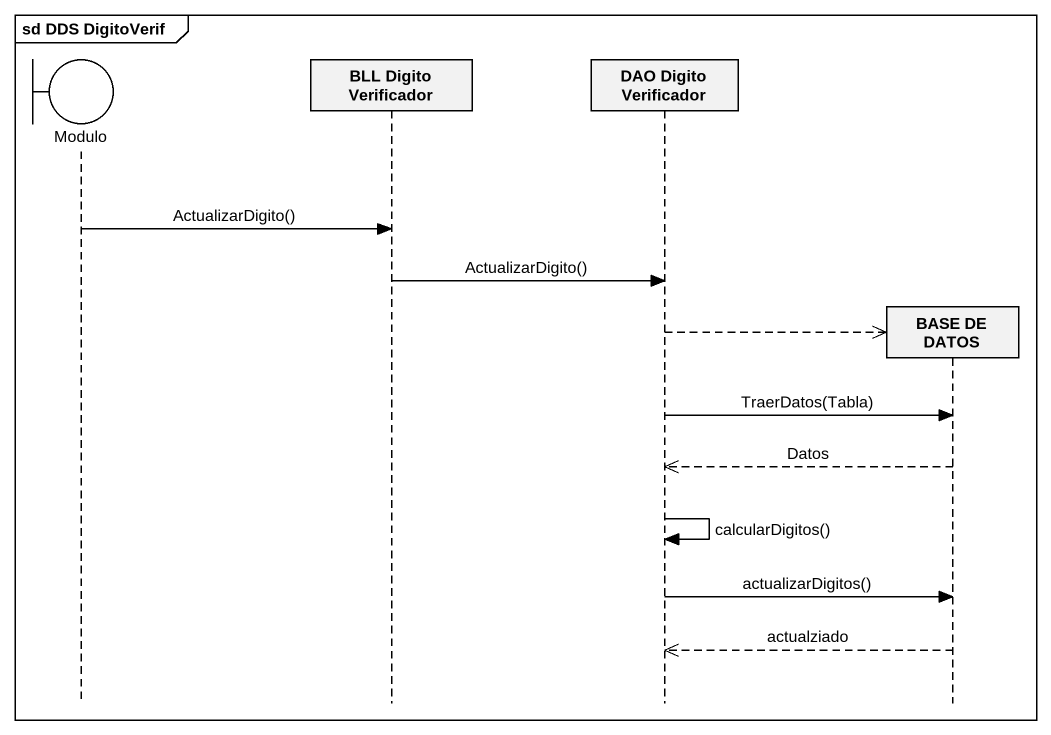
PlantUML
@startuml
mainframe sd DDS DigitoVerif
hide footbox
boundary Modulo
participant "BLL Digito Verificador" as BLL_Digito_Verificador
participant "DAO Digito Verificador" as DAO_Digito_Verificador
participant "BASE DE DATOS" as BASE_DE_DATOS

Modulo -> BLL_Digito_Verificador : ActualizarDigito()
BLL_Digito_Verificador -> DAO_Digito_Verificador : ActualizarDigito()
DAO_Digito_Verificador -->> BASE_DE_DATOS **
DAO_Digito_Verificador -> BASE_DE_DATOS : TraerDatos(Tabla)
BASE_DE_DATOS -->> DAO_Digito_Verificador : Datos
DAO_Digito_Verificador -> DAO_Digito_Verificador : calcularDigitos()
DAO_Digito_Verificador -> BASE_DE_DATOS : actualizarDigitos()
BASE_DE_DATOS -->> DAO_Digito_Verificador : actualziado
@enduml
